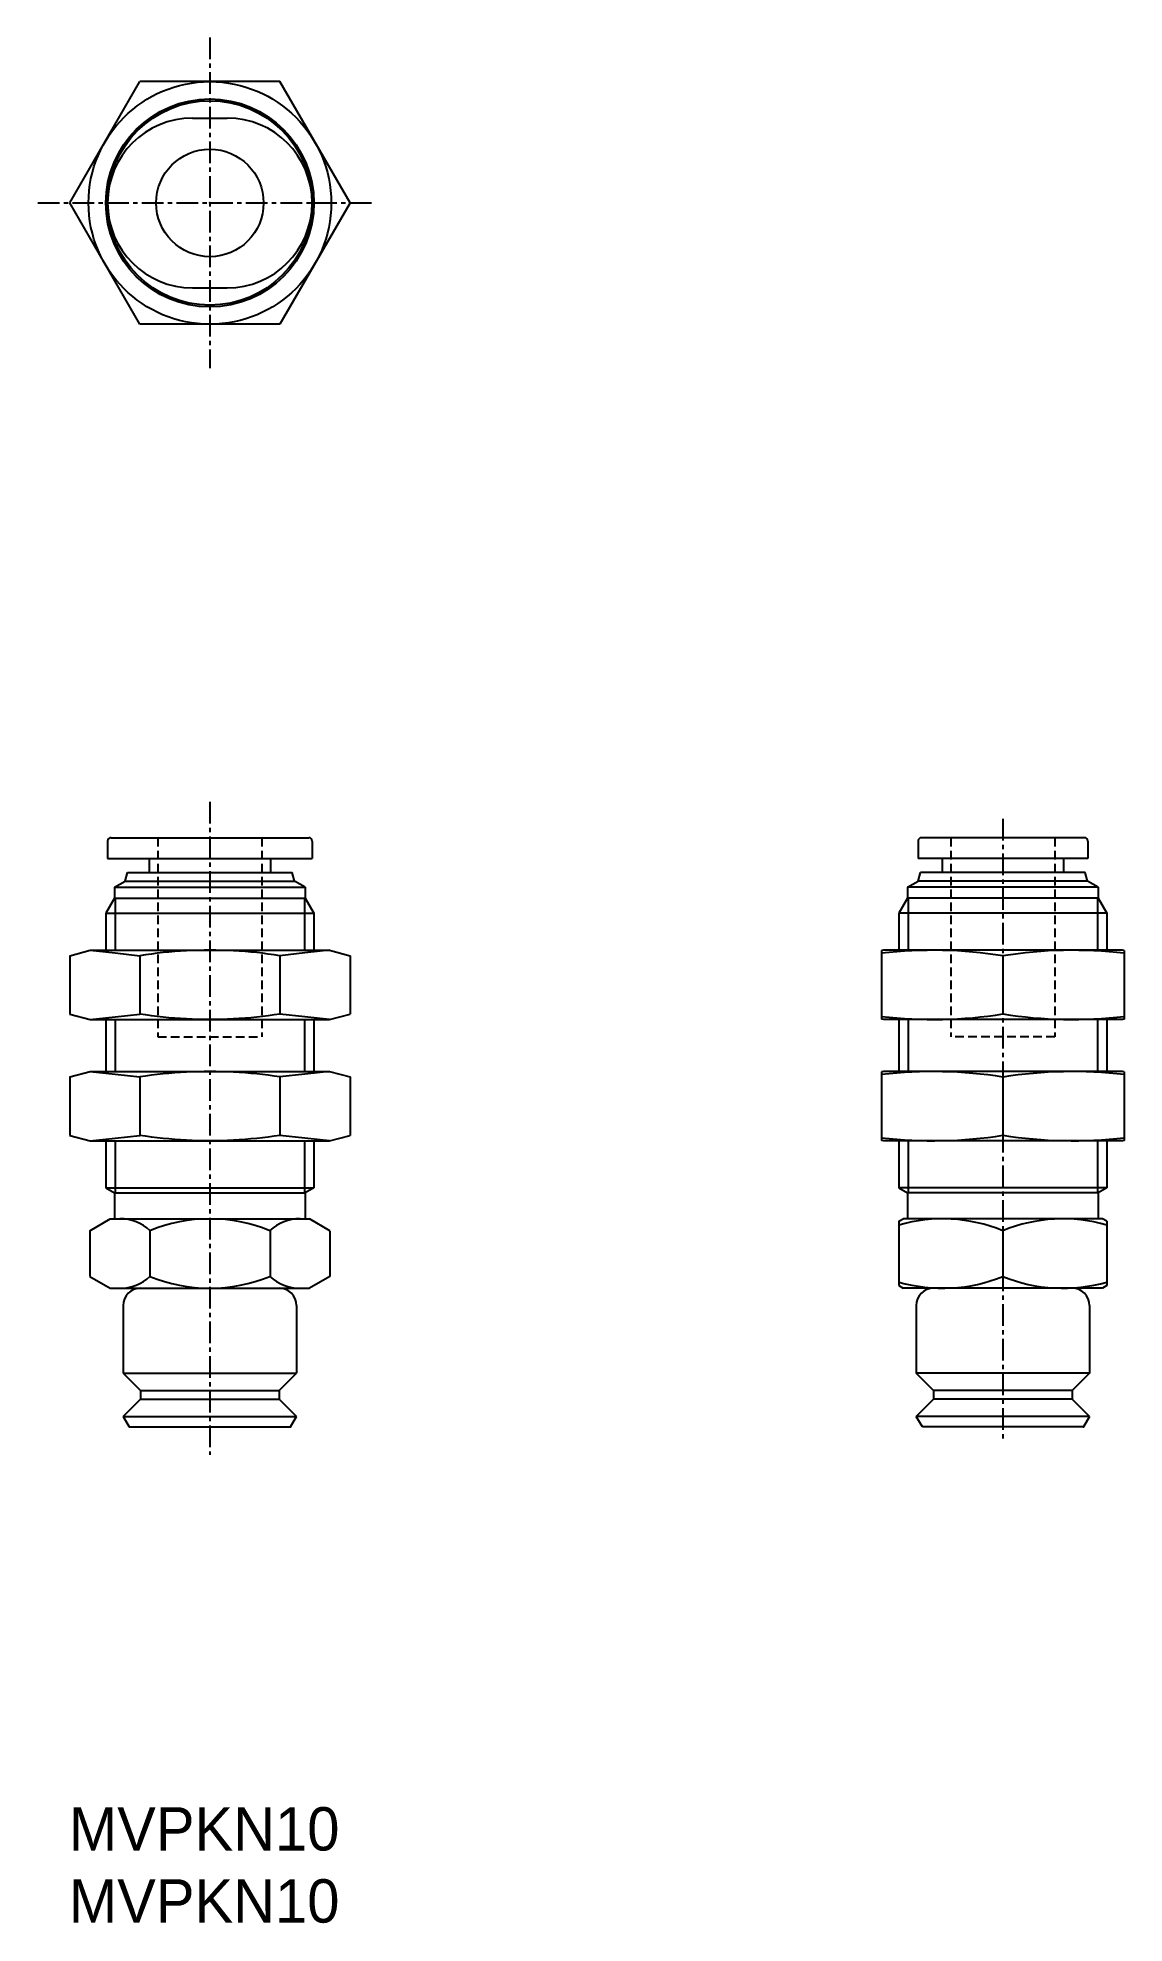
# Model space of a CAD drawing. Extents: x -365 to -302, y -50 to 59.
import ezdxf

# ---------------------------------------------------------------- set-up
doc = ezdxf.new("R2010")
doc.units = 0
doc.linetypes.add('CENTER', pattern=[2, 1.25, -0.25, 0.25, -0.25])
doc.linetypes.add('DASHED', pattern=[0.75, 0.5, -0.25])
doc.layers.get('0').update_dxf_attribs({"linetype": 'CONTINUOUS'})
doc.layers.add('CENTER', color=1, linetype='CENTER')

msp = doc.modelspace()

# ---------------------------------------------------------------- linework, layer by layer
at = {"color": 7, "linetype": 'CONTINUOUS'}
for p, q in [((-363.14, 49.43), (-359.1, 56.43)), ((-351.02, 56.43), (-359.1, 56.43)), ((-346.97, 49.43), (-351.02, 56.43)), ((-356.06, 54.33), (-354.06, 54.33)), ((-359.1, 42.43), (-363.14, 49.43)), ((-346.97, 49.43), (-351.02, 42.43)), ((-356.06, 44.53), (-354.06, 44.53)), ((-351.02, 42.43), (-359.1, 42.43)), ((-360.96, 12.6), (-360.96, 11.6)), ((-360.76, 12.8), (-349.36, 12.8)), ((-349.16, 12.6), (-349.16, 11.6)), ((-314.21, 12.6), (-314.21, 11.6)), ((-304.61, 12.8), (-314.01, 12.8)), ((-304.41, 12.6), (-304.41, 11.6)), ((-360.96, 11.6), (-349.16, 11.6)), ((-358.56, 11.6), (-358.56, 10.8)), ((-351.56, 11.6), (-351.56, 10.8)), ((-304.41, 11.6), (-314.21, 11.6)), ((-312.81, 11.6), (-312.81, 10.8)), ((-305.81, 11.6), (-305.81, 10.8)), ((-360.56, 9.95), (-359.94, 10.3)), ((-360.56, 9.95), (-349.56, 9.95)), ((-360.56, 9.95), (-360.56, 9.3)), ((-359.94, 10.3), (-359.81, 10.8)), ((-359.94, 10.3), (-350.17, 10.3)), ((-359.81, 10.8), (-350.31, 10.8)), ((-350.17, 10.3), (-350.31, 10.8)), ((-349.56, 9.95), (-350.17, 10.3)), ((-349.56, 9.95), (-349.56, 9.3)), ((-314.81, 9.95), (-314.2, 10.3)), ((-303.81, 9.95), (-314.81, 9.95)), ((-314.81, 9.95), (-314.81, 9.3)), ((-314.2, 10.3), (-314.06, 10.8)), ((-304.43, 10.3), (-314.2, 10.3)), ((-304.56, 10.8), (-314.06, 10.8)), ((-304.43, 10.3), (-304.56, 10.8)), ((-303.81, 9.95), (-304.43, 10.3)), ((-303.81, 9.95), (-303.81, 9.3)), ((-360.56, 9.3), (-361.06, 8.44)), ((-360.56, 9.3), (-349.56, 9.3)), ((-360.52, 9.3), (-360.52, 6.3)), ((-349.6, 9.3), (-349.6, 6.3)), ((-349.56, 9.3), (-349.06, 8.44)), ((-314.81, 9.3), (-315.31, 8.44)), ((-303.81, 9.3), (-314.81, 9.3)), ((-314.77, 9.3), (-314.77, 6.3)), ((-303.85, 9.3), (-303.85, 6.3)), ((-303.81, 9.3), (-303.31, 8.44)), ((-361.06, 8.44), (-349.06, 8.44)), ((-361.06, 8.44), (-361.06, 6.3)), ((-349.06, 8.44), (-349.06, 6.3)), ((-303.31, 8.44), (-315.31, 8.44)), ((-315.31, 8.44), (-315.31, 6.3)), ((-303.31, 8.44), (-303.31, 6.3)), ((-363.14, 5.99), (-361.96, 6.3)), ((-363.14, 5.99), (-363.14, 2.62)), ((-361.96, 6.3), (-348.16, 6.3)), ((-359.1, 5.99), (-359.1, 2.62)), ((-351.02, 5.99), (-351.02, 2.62)), ((-348.16, 6.3), (-346.97, 5.99)), ((-346.97, 5.99), (-346.97, 2.62)), ((-316.21, 6.3), (-316.31, 6.28)), ((-316.31, 6.28), (-316.31, 2.33)), ((-302.41, 6.3), (-316.21, 6.3)), ((-309.31, 5.99), (-309.31, 2.62)), ((-302.31, 6.28), (-302.41, 6.3)), ((-302.31, 6.28), (-302.31, 2.33)), ((-363.14, 2.62), (-361.96, 2.3)), ((-361.96, 2.3), (-348.16, 2.3)), ((-361.06, 2.3), (-361.06, -0.7)), ((-360.52, 2.3), (-360.52, -0.7)), ((-349.6, 2.3), (-349.6, -0.7)), ((-349.06, 2.3), (-349.06, -0.7)), ((-348.16, 2.3), (-346.97, 2.62)), ((-316.21, 2.3), (-316.31, 2.33)), ((-302.41, 2.3), (-316.21, 2.3)), ((-315.31, 2.3), (-315.31, -0.7)), ((-314.77, 2.3), (-314.77, -0.7)), ((-303.85, 2.3), (-303.85, -0.7)), ((-303.31, 2.3), (-303.31, -0.7)), ((-302.31, 2.33), (-302.41, 2.3)), ((-363.14, -1.01), (-361.96, -0.7)), ((-363.14, -1.01), (-363.14, -4.38)), ((-361.96, -0.7), (-348.16, -0.7)), ((-359.1, -1.01), (-359.1, -4.38)), ((-351.02, -1.01), (-351.02, -4.38)), ((-348.16, -0.7), (-346.97, -1.01)), ((-346.97, -1.01), (-346.97, -4.38)), ((-316.21, -0.7), (-316.31, -0.72)), ((-316.31, -0.72), (-316.31, -4.67)), ((-302.41, -0.7), (-316.21, -0.7)), ((-309.31, -1.01), (-309.31, -4.38)), ((-302.31, -0.72), (-302.41, -0.7)), ((-302.31, -0.72), (-302.31, -4.67)), ((-363.14, -4.38), (-361.96, -4.7)), ((-361.96, -4.7), (-348.16, -4.7)), ((-361.06, -4.7), (-361.06, -7.41)), ((-360.52, -4.7), (-360.52, -7.7)), ((-349.6, -4.7), (-349.6, -7.7)), ((-349.06, -4.7), (-349.06, -7.41)), ((-348.16, -4.7), (-346.97, -4.38)), ((-316.21, -4.7), (-316.31, -4.67)), ((-302.41, -4.7), (-316.21, -4.7)), ((-315.31, -4.7), (-315.31, -7.41)), ((-314.77, -4.7), (-314.77, -7.7)), ((-303.85, -4.7), (-303.85, -7.7)), ((-303.31, -4.7), (-303.31, -7.41)), ((-302.31, -4.67), (-302.41, -4.7)), ((-361.06, -7.41), (-349.06, -7.41)), ((-361.06, -7.41), (-360.56, -7.7)), ((-349.06, -7.41), (-349.56, -7.7)), ((-303.31, -7.41), (-315.31, -7.41)), ((-315.31, -7.41), (-314.81, -7.7)), ((-303.31, -7.41), (-303.81, -7.7)), ((-360.56, -7.7), (-349.56, -7.7)), ((-360.56, -7.7), (-360.56, -9.2)), ((-349.56, -7.7), (-349.56, -9.2)), ((-303.81, -7.7), (-314.81, -7.7)), ((-314.81, -7.7), (-314.81, -9.2)), ((-303.81, -7.7), (-303.81, -9.2)), ((-361.99, -9.88), (-360.81, -9.2)), ((-360.81, -9.2), (-349.31, -9.2)), ((-348.13, -9.88), (-349.31, -9.2)), ((-315.31, -9.34), (-315.06, -9.2)), ((-315.31, -9.34), (-315.31, -13.05)), ((-303.56, -9.2), (-315.06, -9.2)), ((-303.31, -9.34), (-303.56, -9.2)), ((-303.31, -9.34), (-303.31, -13.05)), ((-361.99, -9.88), (-361.99, -12.52)), ((-358.52, -9.88), (-358.52, -12.52)), ((-351.59, -9.88), (-351.59, -12.52)), ((-348.13, -9.88), (-348.13, -12.52)), ((-309.31, -9.88), (-309.31, -12.52)), ((-361.99, -12.52), (-360.81, -13.2)), ((-348.13, -12.52), (-349.31, -13.2)), ((-315.31, -13.05), (-315.06, -13.2)), ((-303.31, -13.05), (-303.56, -13.2)), ((-360.81, -13.2), (-349.31, -13.2)), ((-303.56, -13.2), (-315.06, -13.2)), ((-360.06, -14.2), (-360.06, -18.1)), ((-350.06, -14.2), (-350.06, -18.1)), ((-314.31, -14.2), (-314.31, -18.1)), ((-304.31, -14.2), (-304.31, -18.1)), ((-360.06, -18.1), (-359.06, -19.1)), ((-360.06, -18.1), (-350.06, -18.1)), ((-351.06, -19.1), (-350.06, -18.1)), ((-313.31, -19.1), (-314.31, -18.1)), ((-304.31, -18.1), (-314.31, -18.1)), ((-304.31, -18.1), (-305.31, -19.1)), ((-359.06, -19.1), (-359.06, -19.6)), ((-359.06, -19.1), (-351.06, -19.1)), ((-351.06, -19.1), (-351.06, -19.6)), ((-313.31, -19.1), (-313.31, -19.6)), ((-305.31, -19.1), (-313.31, -19.1)), ((-305.31, -19.1), (-305.31, -19.6)), ((-360.06, -20.6), (-359.06, -19.6)), ((-360.06, -20.6), (-350.06, -20.6)), ((-360.06, -20.6), (-359.71, -21.2)), ((-359.06, -19.6), (-351.06, -19.6)), ((-351.06, -19.6), (-350.06, -20.6)), ((-350.4, -21.2), (-350.06, -20.6)), ((-313.31, -19.6), (-314.31, -20.6)), ((-313.96, -21.2), (-314.31, -20.6)), ((-304.31, -20.6), (-314.31, -20.6)), ((-305.31, -19.6), (-313.31, -19.6)), ((-304.31, -20.6), (-305.31, -19.6)), ((-304.31, -20.6), (-304.66, -21.2)), ((-359.71, -21.2), (-350.4, -21.2)), ((-304.66, -21.2), (-313.96, -21.2))]:
    msp.add_line(p, q, dxfattribs=at)
at = {"color": 3, "linetype": 'DASHED'}
for p, q in [((-358.06, 12.8), (-358.06, 1.3)), ((-352.06, 12.8), (-352.06, 1.3)), ((-312.31, 12.8), (-312.31, 1.3)), ((-306.31, 12.8), (-306.31, 1.3)), ((-358.06, 1.3), (-352.06, 1.3)), ((-306.31, 1.3), (-312.31, 1.3))]:
    msp.add_line(p, q, dxfattribs=at)
at = {"color": 7, "linetype": 'CONTINUOUS'}
for points in [[(-361.96, 6.3), (-360.53, 6.15), (-359.1, 5.99)], [(-348.16, 6.3), (-349.59, 6.15), (-351.02, 5.99)], [(-361.96, 2.3), (-360.53, 2.46), (-359.1, 2.62)], [(-348.16, 2.3), (-349.59, 2.46), (-351.02, 2.62)], [(-361.96, -0.7), (-360.53, -0.85), (-359.1, -1.01)], [(-348.16, -0.7), (-349.59, -0.85), (-351.02, -1.01)], [(-361.96, -4.7), (-360.53, -4.54), (-359.1, -4.38)], [(-348.16, -4.7), (-349.59, -4.54), (-351.02, -4.38)]]:
    msp.add_lwpolyline(points, dxfattribs=at)
for points in [[(-351.02, 5.99, 0.025752), (-353.7, 6.27, 0.026355), (-356.41, 6.27, 0.025755), (-359.1, 5.99)], [(-351.02, 2.62, -0.025752), (-353.7, 2.34, -0.026355), (-356.41, 2.34, -0.025755), (-359.1, 2.62)], [(-351.02, -1.01, 0.025752), (-353.7, -0.73, 0.026355), (-356.41, -0.73, 0.025755), (-359.1, -1.01)], [(-351.02, -4.38, -0.025752), (-353.7, -4.66, -0.026355), (-356.41, -4.66, -0.025755), (-359.1, -4.38)]]:
    msp.add_lwpolyline(points, format="xyb", dxfattribs=at)
for radius in [7, 6, 5.9, 3.1]:
    msp.add_circle((-355.06, 49.43), radius, dxfattribs=at)
for centre, radius, start, end in [((-356.06, 49.43), 4.9, 90, 270), ((-354.06, 49.43), 4.9, 270, 90), ((-360.76, 12.6), 0.2, 90, 180), ((-349.36, 12.6), 0.2, 0, 90), ((-314.01, 12.6), 0.2, 90, 180), ((-304.61, 12.6), 0.2, 0, 90), ((-313.35, -19.62), 25.92, 81.0313, 96.553), ((-305.27, -19.62), 25.92, 83.447, 98.9687), ((-313.35, 28.23), 25.92, 263.447, 278.9687), ((-305.27, 28.23), 25.92, 261.0313, 276.553), ((-313.35, -26.62), 25.92, 81.0313, 96.553), ((-305.27, -26.62), 25.92, 83.447, 98.9687), ((-313.35, 21.23), 25.92, 263.447, 278.9687), ((-305.27, 21.23), 25.92, 261.0313, 276.553), ((-360.25, -11.74), 2.55, 47.1167, 90), ((-355.06, -18.36), 9.16, 67.7807, 112.2193), ((-349.86, -11.74), 2.55, 90, 132.8833), ((-312.78, -18.36), 9.16, 67.7807, 106.0709), ((-305.85, -18.36), 9.16, 73.9291, 112.2193), ((-360.25, -10.65), 2.55, 270, 312.8833), ((-355.06, -4.04), 9.16, 247.7807, 292.2193), ((-349.86, -10.65), 2.55, 227.1167, 270), ((-312.78, -4.04), 9.16, 253.9291, 292.2193), ((-305.85, -4.04), 9.16, 247.7807, 286.0709), ((-359.06, -14.2), 1, 90, 180), ((-351.06, -14.2), 1, 0, 90), ((-313.31, -14.2), 1, 90, 180), ((-305.31, -14.2), 1, 0, 90)]:
    msp.add_arc(centre, radius, start, end, dxfattribs=at)
for p in [(-346.97, 49.43), (-355.06, -21.2), (-350.4, -21.2), (-309.31, -21.2), (-304.66, -21.2)]:
    msp.add_point(p, dxfattribs=at)
at = {"layer": 'CENTER', "color": 1, "linetype": 'CENTER'}
for p, q in [((-355.06, 58.97), (-355.06, 39.89)), ((-364.99, 49.43), (-345.52, 49.43)), ((-355.06, 14.87), (-355.06, -22.82)), ((-309.31, 13.88), (-309.31, -22))]:
    msp.add_line(p, q, dxfattribs=at)
msp.add_point((-355.06, 49.43), dxfattribs=at)

# ---------------------------------------------------------------- texts
at = {"color": 7, "linetype": 'CONTINUOUS'}
for p in [(-363.19, -45.65), (-363.19, -49.81)]:
    msp.add_text('MVPKN10', height=2.5, dxfattribs=at).set_placement(p)

doc.saveas('drawing.dxf')
